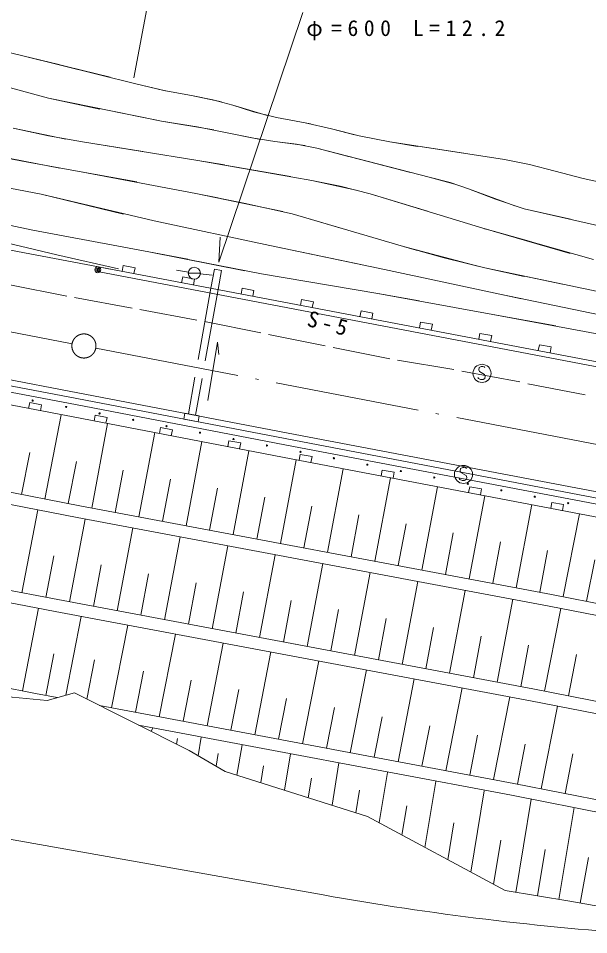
# Model space of a CAD drawing. Units: millimetres, scale not verified. Extents: x 40000 to 680000, y 20000 to 380000.
# Drawn here: x 475650 to 522986, y 243276 to 319306 of the extents above; entities that cross this region are included whole.
import ezdxf

# ---------------------------------------------------------------- set-up
doc = ezdxf.new("R2010")
doc.units = ezdxf.units.MM
doc.header["$LTSCALE"] = 1000
doc.linetypes.add('DASHED', pattern=[7.5, 6, -1.5])
doc.linetypes.add('LONG_DASHED_DOTTED', pattern=[15.25, 12, -1.5, 0.25, -1.5])
for name, color, linetype, lineweight in [('M-BGD', 7, 'Continuous', 13), ('M-BMK', 2, 'LONG_DASHED_DOTTED', 13), ('M-STR-HTXT', 7, 'Continuous', 13)]:
    doc.layers.add(name, color=color, linetype=linetype, lineweight=lineweight)
doc.styles.add('ＭＳ ゴシック', font='')
doc.styles.get('ＭＳ ゴシック').set_extended_font_data('MS Gothic')

msp = doc.modelspace()

# ---------------------------------------------------------------- linework, layer by layer
at = {"layer": 'M-BGD'}
for p, q in [((466765, 318410), (476032, 316202)), ((476032, 316202), (479005, 315468)), ((476032, 316202), (483265, 314412)), ((476032, 316202), (485398, 313871)), ((468950, 315185), (478153, 312685)), ((485398, 313871), (487862, 313302)), ((485398, 313871), (487736, 313328)), ((485398, 313871), (487736, 313328)), ((487736, 313328), (490027, 312897)), ((487736, 313328), (490027, 312897)), ((478153, 312685), (482421, 311779)), ((478153, 312685), (487139, 310851)), ((478153, 312685), (487534, 310785)), ((490027, 312897), (492503, 312368)), ((490027, 312897), (491791, 312542)), ((491791, 312542), (493463, 312091)), ((493463, 312091), (496307, 311240)), ((493463, 312091), (495182, 311553)), ((493463, 312091), (495182, 311553)), ((495182, 311553), (497088, 311068)), ((495182, 311553), (497088, 311068)), ((497088, 311068), (499899, 310546)), ((497088, 311068), (499450, 310636)), ((487534, 310785), (491890, 310054)), ((487534, 310785), (490496, 310306)), ((487534, 310785), (490496, 310306)), ((490496, 310306), (493259, 309759)), ((490496, 310306), (493259, 309759)), ((499450, 310636), (501650, 310131)), ((475223, 310179), (479587, 309284)), ((475223, 310179), (478158, 309548)), ((478158, 309548), (480968, 309048)), ((493259, 309759), (495758, 309252)), ((493259, 309759), (495020, 309384)), ((493259, 309759), (495020, 309384)), ((501650, 310131), (503555, 309652)), ((501650, 310131), (503945, 309562)), ((501650, 310131), (503945, 309562)), ((503945, 309562), (506493, 309046)), ((503945, 309562), (506493, 309046)), ((480968, 309048), (485997, 308264)), ((480968, 309048), (490537, 307521)), ((495020, 309384), (496947, 309087)), ((495020, 309384), (496947, 309087)), ((496947, 309087), (499452, 308742)), ((496947, 309087), (498734, 308859)), ((498734, 308859), (500430, 308536)), ((506493, 309046), (508775, 308673)), ((506493, 309046), (512632, 308131)), ((506493, 309046), (515994, 307605)), ((471962, 308254), (479102, 306880)), ((471962, 308254), (476436, 307359)), ((500430, 308536), (503043, 307841)), ((500430, 308536), (508189, 306508)), ((500430, 308536), (509746, 306134)), ((476436, 307359), (480876, 306572)), ((490537, 307521), (492770, 307143)), ((490537, 307521), (498240, 306192)), ((490537, 307521), (500011, 305862)), ((515994, 307605), (518084, 307177)), ((515994, 307605), (518084, 307177)), ((515994, 307605), (518084, 307177)), ((518084, 307177), (520215, 306632)), ((518084, 307177), (520215, 306632)), ((480876, 306572), (485489, 305747)), ((480876, 306572), (490391, 304769)), ((520215, 306632), (522533, 306022)), ((520215, 306632), (522533, 306022)), ((500011, 305862), (503680, 305058)), ((500011, 305862), (502361, 305373)), ((509746, 306134), (511885, 305550)), ((509746, 306134), (511486, 305673)), ((509746, 306134), (511486, 305673)), ((511486, 305673), (513018, 305159)), ((511486, 305673), (513018, 305159)), ((522533, 306022), (525073, 305462)), ((474937, 305209), (477544, 304704)), ((502361, 305373), (504840, 304750)), ((513018, 305159), (516871, 303735)), ((513018, 305159), (515262, 304300)), ((477544, 304704), (484392, 303066)), ((477544, 304704), (486928, 302492)), ((490391, 304769), (492196, 304405)), ((490391, 304769), (497615, 303270)), ((490391, 304769), (494356, 303981)), ((504840, 304750), (509602, 303299)), ((504840, 304750), (514191, 301890)), ((515262, 304300), (517638, 303510)), ((494356, 303981), (498390, 303073)), ((517638, 303510), (521470, 302642)), ((517638, 303510), (526571, 301476)), ((517638, 303510), (526958, 301376)), ((472453, 302652), (476851, 301724)), ((498390, 303073), (502621, 301850)), ((498390, 303073), (507606, 300369)), ((482292, 298685), (464424, 302064)), ((486928, 302492), (496512, 300446)), ((514191, 301890), (514429, 301821)), ((514191, 301890), (518234, 300761)), ((514191, 301890), (521439, 299784)), ((514191, 301890), (523380, 299305)), ((411768, 301362), (480598, 288241)), ((470468, 301661), (478845, 299684)), ((476851, 301724), (486486, 299929)), ((411616, 300366), (480405, 287260)), ((480504, 287749), (411676, 300870)), ((496512, 300446), (504076, 298873)), ((496512, 300446), (506032, 298457)), ((507606, 300369), (508671, 300065)), ((507606, 300369), (513773, 298736)), ((507606, 300369), (510985, 299431)), ((478845, 299684), (483955, 298525)), ((486486, 299929), (489713, 299312)), ((486486, 299929), (494450, 298364)), ((486486, 299929), (495826, 298107)), ((480208, 286228), (411420, 299335)), ((484361, 298800), (484267, 298309)), ((485343, 298613), (484361, 298800)), ((510985, 299431), (514358, 298600)), ((482217, 298292), (482292, 298685)), ((526620, 289839), (482217, 298292)), ((483274, 298500), (482292, 298685)), ((526694, 290232), (482292, 298685)), ((485250, 298122), (485343, 298613)), ((489765, 298244), (488780, 298419)), ((489757, 298156), (490757, 298156)), ((490754, 298100), (491747, 297986)), ((491923, 298500), (491637, 296906)), ((491923, 298500), (492513, 298394)), ((492513, 298394), (492227, 296794)), ((495826, 298107), (505489, 296477)), ((506032, 298457), (515616, 296410)), ((514358, 298600), (517634, 297897)), ((514358, 298600), (520813, 297250)), ((514358, 298600), (523751, 296643)), ((489294, 297861), (489201, 297370)), ((490277, 297674), (489294, 297861)), ((490183, 297183), (490277, 297674)), ((479682, 296264), (474935, 297203)), ((494228, 296922), (494135, 296431)), ((495210, 296735), (494228, 296922)), ((495117, 296244), (495210, 296735)), ((480311, 296148), (485100, 295259)), ((499162, 295983), (499068, 295491)), ((500144, 295796), (499162, 295983)), ((500051, 295304), (500144, 295796)), ((505489, 296477), (508931, 295879)), ((505489, 296477), (515023, 294726)), ((515616, 296410), (517410, 296032)), ((515616, 296410), (525050, 294463)), ((490459, 294265), (485739, 295140)), ((504095, 295043), (504002, 294552)), ((505078, 294856), (504095, 295043)), ((504984, 294365), (505078, 294856)), ((515023, 294726), (515947, 294555)), ((515023, 294726), (520249, 293793)), ((515023, 294726), (524572, 292972)), ((495786, 293199), (491098, 294146)), ((509029, 294104), (508935, 293613)), ((510011, 293917), (509029, 294104)), ((509918, 293426), (510011, 293917)), ((501130, 292131), (496424, 293072)), ((513963, 293165), (513869, 292674)), ((514945, 292978), (513963, 293165)), ((514851, 292487), (514945, 292978)), ((492169, 292447), (491378, 287587)), ((492169, 292447), (491378, 287587)), ((492169, 292447), (492285, 291415)), ((506475, 291062), (501768, 292003)), ((518896, 292226), (518803, 291734)), ((519879, 292039), (518896, 292226)), ((519785, 291547), (519879, 292039)), ((511801, 290158), (507112, 290934)), ((517263, 289138), (512461, 290029)), ((513893, 290328), (513863, 290148)), ((513863, 290148), (513923, 289998)), ((514073, 290418), (513893, 290328)), ((513923, 289998), (514343, 289758)), ((514193, 290418), (514073, 290418)), ((514313, 290388), (514193, 290418)), ((514373, 290328), (514313, 290388)), ((514343, 289758), (514403, 289608)), ((428434, 288974), (480763, 278858)), ((513833, 289428), (513773, 289518)), ((514013, 289338), (513833, 289428)), ((514223, 289338), (514013, 289338)), ((514373, 289428), (514223, 289338)), ((514403, 289608), (514373, 289428)), ((517941, 288982), (522698, 288073)), ((480598, 288241), (498620, 284783)), ((480533, 277885), (428205, 288000)), ((476600, 287423), (476506, 286932)), ((477582, 287235), (476600, 287423)), ((480504, 287749), (498526, 284292)), ((477488, 286744), (477582, 287235)), ((480405, 287260), (498489, 283793)), ((477856, 279420), (479209, 286419)), ((498292, 282762), (480208, 286228)), ((482028, 286385), (481935, 285894)), ((483011, 286197), (482028, 286385)), ((482917, 285706), (483011, 286197)), ((489385, 286046), (489479, 286537)), ((490564, 285820), (489385, 286046)), ((489479, 286537), (490658, 286311)), ((490658, 286311), (490564, 285820)), ((481742, 278674), (483057, 285682)), ((487457, 285347), (487363, 284855)), ((488439, 285159), (487457, 285347)), ((488345, 284668), (488439, 285159)), ((485657, 277940), (486969, 284932)), ((498620, 284783), (539519, 276994)), ((489572, 277205), (490881, 284182)), ((493130, 284261), (493036, 283770)), ((494112, 284073), (493130, 284261)), ((494018, 283582), (494112, 284073)), ((498489, 283793), (539336, 276000)), ((498526, 284292), (539426, 276503)), ((475918, 279795), (476594, 283291)), ((493486, 276470), (494793, 283433)), ((499047, 283129), (498953, 282638)), ((500030, 282941), (499047, 283129)), ((499936, 282450), (500030, 282941)), ((479794, 279045), (480471, 282547)), ((497401, 275736), (498705, 282683)), ((539140, 274969), (498292, 282762)), ((483699, 278307), (484356, 281807)), ((501316, 275001), (502618, 281938)), ((505860, 281827), (505766, 281336)), ((506842, 281640), (505860, 281827)), ((506748, 281149), (506842, 281640)), ((512358, 281941), (512328, 281761)), ((512328, 281761), (512388, 281611)), ((512538, 282031), (512358, 281941)), ((512388, 281611), (512808, 281371)), ((512658, 282031), (512538, 282031)), ((512778, 282001), (512658, 282031)), ((512838, 281941), (512778, 282001)), ((512808, 281371), (512868, 281221)), ((478924, 271072), (427160, 281079)), ((487614, 277572), (488270, 281065)), ((505231, 274266), (506531, 281192)), ((512298, 281041), (512238, 281131)), ((512478, 280951), (512298, 281041)), ((512688, 280951), (512478, 280951)), ((512838, 281041), (512688, 280951)), ((512868, 281221), (512838, 281041)), ((491529, 276838), (492183, 280323)), ((509146, 273532), (510443, 280446)), ((513118, 280442), (513024, 279951)), ((514100, 280255), (513118, 280442)), ((514006, 279764), (514100, 280255)), ((478695, 270099), (429203, 279666)), ((495444, 276103), (496096, 279580)), ((513061, 272797), (514356, 279700)), ((519926, 279143), (519833, 278652)), ((520909, 278956), (519926, 279143)), ((475938, 271649), (477266, 278516)), ((480763, 278858), (519912, 271511)), ((499359, 275368), (500010, 278839)), ((516975, 272062), (518269, 278955)), ((520815, 278465), (520909, 278956)), ((479910, 270887), (481201, 277759)), ((519715, 270531), (480533, 277885)), ((503273, 274634), (503924, 278099)), ((520878, 271321), (522233, 278199)), ((483852, 270147), (485143, 277020)), ((507188, 273899), (507838, 277359)), ((487793, 269406), (489085, 276280)), ((511103, 273164), (511751, 276619)), ((491735, 268665), (493027, 275540)), ((515018, 272430), (515665, 275879)), ((477929, 271265), (478593, 274698)), ((495677, 267925), (496968, 274800)), ((518933, 271695), (519579, 275138)), ((481881, 270517), (482526, 273953)), ((499618, 267184), (500910, 274060)), ((522811, 270940), (523490, 274385)), ((485822, 269776), (486468, 273213)), ((503560, 266444), (504852, 273320)), ((489764, 269036), (490410, 272473)), ((507502, 265703), (508794, 272581)), ((493706, 268295), (494352, 271733)), ((511444, 264963), (512736, 271841)), ((519912, 271511), (570459, 261551)), ((477086, 263286), (438529, 270740)), ((478924, 271072), (518342, 263667)), ((497648, 267555), (498293, 270992)), ((515385, 264222), (516678, 271101)), ((476004, 263504), (477328, 270363)), ((518145, 262686), (478695, 270099)), ((501589, 266814), (502235, 270252)), ((519329, 263473), (520681, 270341)), ((519715, 270531), (570234, 260577)), ((479596, 263144), (480858, 269682)), ((505531, 266074), (506177, 269512)), ((484726, 268966), (483383, 262102)), ((509473, 265333), (510119, 268772)), ((488690, 268221), (487347, 261356)), ((513414, 264593), (514061, 268032)), ((492654, 267476), (491311, 260611)), ((517356, 263852), (518002, 267291)), ((477926, 263133), (478588, 266564)), ((496619, 266731), (495275, 259865)), ((521303, 263084), (521979, 266518)), ((481348, 262814), (481981, 266093)), ((500583, 265986), (499239, 259120)), ((486034, 265150), (485365, 261729)), ((504547, 265241), (503203, 258374)), ((489996, 264391), (489329, 260984)), ((508511, 264497), (507167, 257629)), ((471676, 263311), (478033, 262711)), ((478887, 262948), (477086, 263286)), ((478033, 262711), (480304, 263340)), ((480304, 263340), (489822, 258545)), ((493957, 263631), (493293, 260238)), ((512475, 263752), (511131, 256883)), ((518342, 263667), (561776, 255116)), ((497918, 262871), (497257, 259493)), ((516439, 263007), (515095, 256138)), ((518145, 262686), (560787, 254293)), ((516772, 255822), (482392, 262288)), ((501879, 262111), (501221, 258747)), ((520399, 262243), (519055, 255373)), ((505840, 261352), (505185, 258002)), ((485612, 260666), (516575, 254842)), ((486664, 260136), (486817, 260439)), ((509801, 260592), (509149, 257256)), ((488769, 259075), (488848, 259555)), ((490569, 258115), (490826, 259672)), ((513763, 259832), (513113, 256511)), ((489822, 258545), (492811, 256825)), ((493797, 256513), (494215, 259040)), ((517724, 259071), (517076, 255763)), ((492064, 257255), (492239, 258312)), ((497741, 255265), (498239, 258281)), ((521681, 258294), (521034, 254984)), ((495769, 255889), (495998, 257275)), ((501684, 254018), (502263, 257523)), ((492811, 256825), (504641, 253082)), ((499712, 254641), (499981, 256272)), ((505592, 252570), (506281, 256745)), ((509393, 250521), (510295, 255980)), ((516772, 255822), (553861, 248528)), ((503655, 253394), (503965, 255269)), ((513195, 248472), (514308, 255215)), ((516575, 254842), (550973, 248078)), ((507492, 251545), (507890, 253954)), ((516940, 246787), (518217, 254519)), ((520519, 246196), (521778, 253819)), ((504641, 253082), (516046, 246935)), ((511294, 249496), (511798, 252547)), ((515095, 247447), (515704, 251131)), ((518730, 246492), (519364, 250330)), ((522288, 245893), (522960, 249674)), ((516046, 246935), (521413, 246048)), ((521413, 246048), (524911, 245427))]:
    msp.add_line(p, q, dxfattribs=at)
at = {"layer": 'M-BGD', "linetype": 'DASHED'}
for p, q in [((491637, 296906), (489768, 286481)), ((492227, 296794), (490357, 286368))]:
    msp.add_line(p, q, dxfattribs=at)
at = {"layer": 'M-BGD'}
for centre, radius in [((482245, 298440), 250), ((482245, 298440), 150), ((482245, 298440), 50), ((490257, 298156), 500), ((514133, 289848), 750), ((476840, 287590), 50), ((479618, 287058), 50), ((482396, 286526), 50), ((485174, 285995), 50), ((487952, 285463), 50), ((490730, 284931), 50), ((493508, 284400), 50), ((496286, 283868), 50), ((499064, 283337), 50), ((501842, 282805), 50), ((504620, 282273), 50), ((512598, 281461), 750), ((507398, 281742), 50), ((510176, 281210), 50), ((512954, 280679), 50), ((515732, 280147), 50), ((518510, 279615), 50), ((521288, 279084), 50)]:
    msp.add_circle(centre, radius, dxfattribs=at)
at = {"layer": 'M-BMK'}
for p, q in [((425215, 302751), (480113, 292308)), ((482077, 291933), (532599, 282247))]:
    msp.add_line(p, q, dxfattribs=at)
msp.add_circle((481095, 292121), 1000, dxfattribs=at)
at = {"layer": 'M-STR-HTXT'}
for p, q in [((486816, 322782), (485238, 314379)), ((492303, 299082), (499250, 319783)), ((492303, 299082), (492408, 301156)), ((500946, 246572), (408160, 263038))]:
    msp.add_line(p, q, dxfattribs=at)
msp.add_arc((544628, 492727), 250000, 259.93719, 266.20251, dxfattribs=at)

# ---------------------------------------------------------------- texts
at = {"layer": 'M-BGD', "insert": (499520, 293772), "char_height": 1320, "attachment_point": 7, "rotation": 345.5, "style": 'ＭＳ ゴシック'}
msp.add_mtext('\\T1.37;S-5', dxfattribs=at)
at = {"layer": 'M-STR-HTXT', "insert": (499551, 317480), "char_height": 1320, "attachment_point": 7, "style": 'ＭＳ ゴシック'}
msp.add_mtext('\\T1.51;φ=600\\~L=12.2', dxfattribs=at)

doc.saveas('drawing.dxf')
